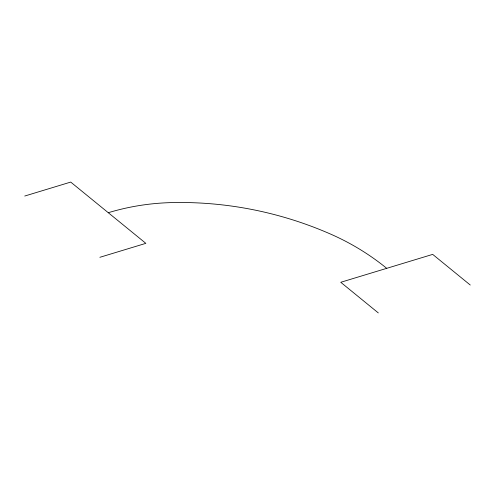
<?xml version="1.0" encoding="UTF-8"?>
<svg xmlns="http://www.w3.org/2000/svg" width="495" height="495" viewBox="0 0 495 495"><rect width="100%" height="100%" fill="white"/><g stroke="black" fill="none" stroke-linecap="round" stroke-linejoin="round"><path stroke-width="0.74" d="M24.75 196.032L70.717 182.08L145.846 243.348L99.872 257.301M470.25 285.021L432.686 254.387L340.752 282.286L378.31 312.92M386.719 268.333A229.507 211.575 14.8 0 0 330.734 234.154A346.723 319.628 14.8 0 0 172.625 202.573A229.507 211.575 14.8 0 0 108.281 212.714"/></g></svg>
